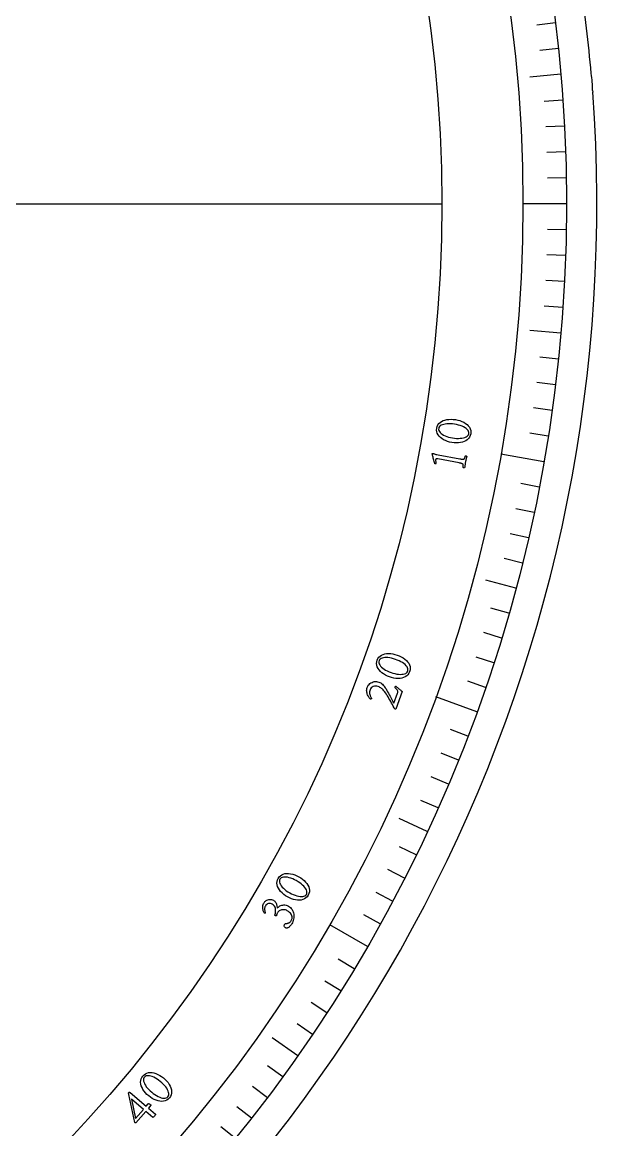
# Model space of a CAD drawing. Header units: millimetres. Extents: x -36.5 to 36.5, y -36.5 to 45.4.
# Drawn here: x 22.66 to 36.5, y -22.3 to 4.37 of the extents above; entities that cross this region are included whole.
import ezdxf

# ---------------------------------------------------------------- set-up
doc = ezdxf.new("R2010")
doc.units = ezdxf.units.MM
for name, color, linetype in [('CUT_OUTER', 1, 'Continuous'), ('ENGRAVE', 7, 'Continuous'), ('ENGRAVE_FINE', 8, 'Continuous'), ('TEXT', 5, 'Continuous')]:
    doc.layers.add(name, color=color, linetype=linetype)

msp = doc.modelspace()

# ---------------------------------------------------------------- linework, layer by layer
at = {"layer": 'CUT_OUTER'}
msp.add_lwpolyline([(36.3981, 2.7247), (36.4011, 2.6851)], dxfattribs=at)
for centre, radius, start, end in [((0.1401, 0.015), 36.3591, 4.92963, 8.38179), ((33.7885, 2.7236), 2.6095, 0.02466, 9.16946), ((0.0001, -0.0001), 36.4999, 179.09243, 4.21888)]:
    msp.add_arc(centre, radius, start, end, dxfattribs=at)
at = {"layer": 'ENGRAVE'}
for points in [[(35.6339, 3.1176), (34.8867, 3.0522)], [(-32.77, 0), (32.77, 0)], [(35.77, 0), (34.72, 0)], [(35.6339, -3.1176), (34.8867, -3.0522)], [(35.2266, -6.2114), (34.1925, -6.0291)], [(34.5512, -9.258), (33.8267, -9.0638)], [(33.6128, -12.2341), (32.6261, -11.8749)], [(32.4186, -15.1171), (31.7389, -14.8001)], [(30.9777, -17.885), (30.0684, -17.36)], [(29.3011, -20.5168), (28.6867, -20.0866)]]:
    msp.add_lwpolyline(points, dxfattribs=at)
for radius in [35.77, 35.77, 34.72, 32.77, 32.77]:
    msp.add_circle((0, 0), radius, dxfattribs=at)
at = {"layer": 'ENGRAVE_FINE'}
for points in [[(35.5034, 4.3593), (35.0567, 4.3044)], [(35.574, 3.739), (35.1265, 3.6919)], [(35.6829, 2.4952), (35.234, 2.4638)], [(35.721, 1.8721), (35.2716, 1.8485)], [(35.7482, 1.2484), (35.2985, 1.2327)], [(35.7646, 0.6243), (35.3146, 0.6164)], [(35.7646, -0.6243), (35.3146, -0.6164)], [(35.7482, -1.2484), (35.2985, -1.2327)], [(35.721, -1.8721), (35.2716, -1.8485)], [(35.6829, -2.4952), (35.234, -2.4638)], [(35.574, -3.739), (35.1265, -3.6919)], [(35.5034, -4.3593), (35.0567, -4.3044)], [(35.4219, -4.9782), (34.9763, -4.9156)], [(35.3296, -5.5957), (34.8852, -5.5253)], [(35.1128, -6.8252), (34.6711, -6.7394)], [(34.9883, -7.437), (34.5482, -7.3434)], [(34.8532, -8.0465), (34.4148, -7.9453)], [(34.7075, -8.6535), (34.2708, -8.5447)], [(34.3843, -9.8595), (33.9518, -9.7355)], [(34.207, -10.4581), (33.7767, -10.3266)], [(34.0193, -11.0535), (33.5913, -10.9145)], [(33.8212, -11.6456), (33.3957, -11.4991)], [(33.3942, -12.8188), (32.9741, -12.6576)], [(33.1654, -13.3997), (32.7481, -13.2311)], [(32.9265, -13.9765), (32.5122, -13.8006)], [(32.6775, -14.549), (32.2664, -14.3659)], [(32.1499, -15.6805), (31.7454, -15.4833)], [(31.8713, -16.2392), (31.4704, -16.0349)], [(31.583, -16.793), (31.1857, -16.5817)], [(31.2851, -17.3416), (30.8916, -17.1235)], [(30.6609, -18.4229), (30.2751, -18.1911)], [(30.3347, -18.9552), (29.9531, -18.7167)], [(29.9992, -19.4817), (29.6218, -19.2367)], [(29.6547, -20.0023), (29.2816, -19.7507)], [(28.9385, -21.0251), (28.5745, -20.7606)], [(28.5672, -21.5269), (28.2078, -21.2561)], [(28.1871, -22.0222), (27.8325, -21.7452)], [(27.7985, -22.5108), (27.4488, -22.2276)]]:
    msp.add_lwpolyline(points, dxfattribs=at)
at = {"layer": 'TEXT'}
for points in [[(32.6452, -5.4062), (32.6556, -5.3644), (32.6725, -5.3271), (32.6958, -5.2944), (32.7255, -5.2662), (32.7604, -5.2424), (32.7993, -5.2231), (32.8423, -5.2081), (32.8893, -5.1974), (32.9392, -5.1911), (32.9906, -5.1891), (33.0436, -5.1914), (33.0982, -5.1979), (33.1521, -5.2084), (33.2032, -5.2227), (33.2515, -5.2407), (33.2969, -5.2625), (33.3383, -5.2877), (33.3746, -5.3158), (33.4057, -5.347), (33.4316, -5.3811), (33.451, -5.4179), (33.4629, -5.457), (33.467, -5.4982), (33.4635, -5.5417), (33.453, -5.5829), (33.4359, -5.6199), (33.4122, -5.6528), (33.3818, -5.6814), (33.3463, -5.7057), (33.3067, -5.7255), (33.2633, -5.7408), (33.2159, -5.7516), (33.1659, -5.7579), (33.1143, -5.7596), (33.0613, -5.7567), (33.0068, -5.7494), (32.9531, -5.7379), (32.9022, -5.7229), (32.8542, -5.7042), (32.8091, -5.6818), (32.7681, -5.6563), (32.7323, -5.6279), (32.7017, -5.5967), (32.6764, -5.5627), (32.6574, -5.5263), (32.6459, -5.4881), (32.6418, -5.4481), (32.6452, -5.4062)], [(32.693, -5.4075), (32.6919, -5.4334), (32.6971, -5.4584), (32.7088, -5.4826), (32.7268, -5.506), (32.7502, -5.5283), (32.7782, -5.5491), (32.8106, -5.5685), (32.8475, -5.5865), (32.8881, -5.6027), (32.9314, -5.6167), (32.9773, -5.6285), (33.026, -5.6382), (33.0746, -5.6451), (33.1216, -5.6492), (33.1671, -5.6502), (33.2109, -5.6483), (33.252, -5.6436), (33.2894, -5.6363), (33.3228, -5.6264), (33.3525, -5.6139), (33.3772, -5.5989), (33.396, -5.5814), (33.4089, -5.5615), (33.4158, -5.5392), (33.4172, -5.5111), (33.4118, -5.4844), (33.3996, -5.4592), (33.3807, -5.4353), (33.3561, -5.4131), (33.3269, -5.3926), (33.293, -5.3738), (33.2545, -5.3567), (33.2126, -5.3414), (33.1686, -5.3283), (33.1224, -5.3173), (33.074, -5.3083), (33.0249, -5.3017), (32.978, -5.298), (32.9331, -5.2972), (32.8904, -5.2993), (32.8507, -5.3041), (32.8147, -5.3115), (32.7824, -5.3215), (32.7539, -5.3339), (32.7301, -5.3489), (32.7121, -5.3661), (32.6997, -5.3857), (32.693, -5.4075)], [(33.1843, -6.2421), (32.6724, -6.1458), (32.6598, -6.1438), (32.6491, -6.1429), (32.6404, -6.1431), (32.6337, -6.1444), (32.6285, -6.147), (32.6245, -6.1508), (32.6215, -6.1559), (32.6196, -6.1623), (32.6187, -6.1704), (32.6187, -6.1806), (32.6195, -6.193), (32.6211, -6.2076), (32.6231, -6.2223), (32.6251, -6.2352), (32.6269, -6.2462), (32.6287, -6.2554), (32.623, -6.2595), (32.6171, -6.2621), (32.6109, -6.2631), (32.6045, -6.2627), (32.6044, -6.2627), (32.6042, -6.2626), (32.6038, -6.2625), (32.6032, -6.2624), (32.6009, -6.2618), (32.5991, -6.261), (32.5979, -6.2599), (32.5972, -6.2586), (32.5904, -6.231), (32.5834, -6.2036), (32.5763, -6.1764), (32.569, -6.1494), (32.562, -6.1238), (32.5556, -6.1004), (32.5499, -6.0793), (32.5448, -6.0604), (32.5407, -6.0449), (32.5377, -6.0336), (32.536, -6.0265), (32.5355, -6.0238), (32.536, -6.0212), (32.537, -6.0184), (32.5389, -6.0162), (32.5417, -6.0146), (32.5454, -6.0137), (32.5494, -6.0132), (32.553, -6.0128), (32.5562, -6.0125), (32.5591, -6.0123), (32.561, -6.013), (32.5668, -6.015), (32.5764, -6.0185), (32.5899, -6.0233), (32.6071, -6.0287), (32.6276, -6.0342), (32.6516, -6.0396), (32.6791, -6.045), (33.203, -6.142), (33.217, -6.1445), (33.2306, -6.1469), (33.2436, -6.1491), (33.2563, -6.1511), (33.2681, -6.1527), (33.279, -6.1535), (33.2888, -6.1535), (33.2975, -6.1527), (33.3011, -6.1511), (33.3048, -6.1476), (33.3087, -6.1424), (33.3128, -6.1353), (33.3168, -6.1271), (33.3204, -6.1186), (33.3237, -6.1098), (33.3265, -6.1007), (33.329, -6.0921), (33.331, -6.0848), (33.3324, -6.0789), (33.3334, -6.0743), (33.3368, -6.0731), (33.3411, -6.0725), (33.3463, -6.0725), (33.3524, -6.073), (33.3584, -6.0742), (33.3632, -6.0759), (33.367, -6.0781), (33.3697, -6.0809), (33.3649, -6.0999), (33.3604, -6.1181), (33.3561, -6.1354), (33.352, -6.152), (33.3481, -6.1685), (33.3442, -6.1856), (33.3405, -6.2035), (33.337, -6.2221), (33.3337, -6.24), (33.3309, -6.2571), (33.3285, -6.2735), (33.3264, -6.2891), (33.3245, -6.3048), (33.3224, -6.3218), (33.3202, -6.3398), (33.3178, -6.3591), (33.3143, -6.3607), (33.31, -6.3615), (33.3048, -6.3613), (33.2988, -6.3602), (33.2929, -6.3585), (33.2881, -6.3566), (33.2843, -6.3545), (33.2815, -6.3522), (33.2823, -6.3475), (33.2831, -6.3415), (33.2839, -6.334), (33.2847, -6.3251), (33.2853, -6.3155), (33.2854, -6.3061), (33.2851, -6.2969), (33.2844, -6.2879), (33.2831, -6.2799), (33.2813, -6.2738), (33.279, -6.2697), (33.2761, -6.2674), (33.2682, -6.2635), (33.2591, -6.2598), (33.2488, -6.2565), (33.2372, -6.2534), (33.2247, -6.2504), (33.2118, -6.2476), (33.1983, -6.2448), (33.1843, -6.2421)], [(31.2104, -10.9928), (31.228, -10.9535), (31.2511, -10.9197), (31.2797, -10.8915), (31.3138, -10.8689), (31.3523, -10.8516), (31.394, -10.8392), (31.439, -10.8319), (31.4871, -10.8297), (31.5373, -10.8321), (31.5883, -10.839), (31.6401, -10.8504), (31.6927, -10.8664), (31.744, -10.8861), (31.7919, -10.9091), (31.8363, -10.9352), (31.8772, -10.9645), (31.9137, -10.9965), (31.9445, -11.0305), (31.9697, -11.0666), (31.9892, -11.1047), (32.002, -11.1443), (32.0069, -11.1848), (32.0038, -11.2262), (31.9928, -11.2684), (31.9753, -11.3071), (31.952, -11.3406), (31.923, -11.3688), (31.8881, -11.3918), (31.8489, -11.4096), (31.8065, -11.4222), (31.7611, -11.4297), (31.7125, -11.4321), (31.6622, -11.4296), (31.6111, -11.4223), (31.5594, -11.4103), (31.507, -11.3936), (31.4561, -11.373), (31.4086, -11.3493), (31.3646, -11.3226), (31.324, -11.2928), (31.288, -11.2605), (31.2577, -11.2263), (31.233, -11.1903), (31.214, -11.1524), (31.2016, -11.1132), (31.1969, -11.0736), (31.1998, -11.0335), (31.2104, -10.9928)], [(31.2574, -11.0025), (31.2517, -11.0277), (31.2526, -11.0533), (31.2598, -11.0791), (31.2735, -11.1053), (31.2927, -11.1313), (31.3166, -11.1567), (31.3452, -11.1814), (31.3784, -11.2056), (31.4156, -11.2285), (31.4557, -11.2498), (31.499, -11.2695), (31.5452, -11.2874), (31.5919, -11.3027), (31.6375, -11.3148), (31.682, -11.3238), (31.7255, -11.3295), (31.7669, -11.332), (31.8049, -11.3313), (31.8396, -11.3274), (31.8709, -11.3203), (31.8979, -11.3098), (31.9195, -11.2958), (31.9356, -11.2784), (31.9462, -11.2576), (31.9525, -11.2302), (31.9518, -11.203), (31.9442, -11.176), (31.9297, -11.1493), (31.9094, -11.1231), (31.8841, -11.0978), (31.8541, -11.0734), (31.8191, -11.0499), (31.7805, -11.0276), (31.7394, -11.007), (31.6958, -10.9881), (31.6497, -10.9709), (31.6025, -10.9559), (31.557, -10.9441), (31.5129, -10.9355), (31.4705, -10.9302), (31.4305, -10.928), (31.3938, -10.929), (31.3603, -10.9332), (31.3301, -10.9406), (31.3041, -10.9511), (31.2833, -10.965), (31.2677, -10.9821), (31.2574, -11.0025)], [(31.6596, -11.6145), (31.6726, -11.6264), (31.6866, -11.6389), (31.7016, -11.6518), (31.7174, -11.6653), (31.7335, -11.6788), (31.749, -11.6918), (31.7639, -11.7041), (31.7782, -11.716), (31.7911, -11.7265), (31.8017, -11.7352), (31.81, -11.742), (31.816, -11.7469), (31.6577, -12.167), (31.6555, -12.1684), (31.653, -12.1696), (31.65, -12.1709), (31.6466, -12.172), (31.6432, -12.1729), (31.6403, -12.1733), (31.6378, -12.1733), (31.6357, -12.1728), (31.6169, -12.1362), (31.5976, -12.0992), (31.5777, -12.0616), (31.5573, -12.0236), (31.5365, -11.9856), (31.5157, -11.9484), (31.4947, -11.9119), (31.4736, -11.8761), (31.4527, -11.8417), (31.4324, -11.8096), (31.4127, -11.7796), (31.3935, -11.7518), (31.3734, -11.7252), (31.3538, -11.7025), (31.3347, -11.6838), (31.316, -11.669), (31.2971, -11.6568), (31.2772, -11.6457), (31.2564, -11.6357), (31.2346, -11.6268), (31.2041, -11.6181), (31.1743, -11.615), (31.1453, -11.6174), (31.117, -11.6254), (31.0912, -11.6383), (31.0697, -11.6558), (31.0525, -11.6776), (31.0396, -11.704), (31.0322, -11.7274), (31.0281, -11.7503), (31.0271, -11.7727), (31.0292, -11.7946), (31.0336, -11.8154), (31.039, -11.8348), (31.0455, -11.8527), (31.0531, -11.8691), (31.0608, -11.8835), (31.0676, -11.8956), (31.0737, -11.9052), (31.0788, -11.9124), (31.0769, -11.9159), (31.074, -11.9191), (31.07, -11.922), (31.065, -11.9246), (31.0599, -11.9266), (31.0558, -11.9278), (31.0526, -11.9283), (31.0503, -11.928), (31.0448, -11.9229), (31.038, -11.9154), (31.0298, -11.9056), (31.0204, -11.8935), (31.0105, -11.8794), (31.0008, -11.8635), (30.9915, -11.846), (30.9824, -11.8268), (30.9742, -11.8063), (30.9676, -11.7852), (30.9624, -11.7633), (30.9587, -11.7407), (30.9573, -11.7177), (30.9588, -11.6944), (30.9632, -11.6711), (30.9706, -11.6475), (30.9829, -11.6203), (30.9983, -11.5958), (31.0169, -11.5738), (31.0385, -11.5545), (31.0623, -11.5381), (31.0873, -11.5249), (31.1135, -11.5149), (31.1409, -11.508), (31.1686, -11.5046), (31.1958, -11.5049), (31.2225, -11.5089), (31.2488, -11.5166), (31.2739, -11.5272), (31.2975, -11.5398), (31.3194, -11.5544), (31.3397, -11.571), (31.3585, -11.5894), (31.3759, -11.6092), (31.3918, -11.6304), (31.4064, -11.653), (31.4248, -11.6843), (31.4436, -11.7171), (31.4628, -11.7514), (31.4823, -11.7872), (31.5017, -11.8233), (31.5204, -11.8583), (31.5384, -11.8924), (31.5557, -11.9254), (31.5718, -11.9563), (31.5863, -11.984), (31.599, -12.0084), (31.6101, -12.0295), (31.7005, -11.789), (31.7055, -11.7713), (31.707, -11.7541), (31.705, -11.7375), (31.6995, -11.7215), (31.6908, -11.7054), (31.6788, -11.6886), (31.6637, -11.6711), (31.6454, -11.6529), (31.6428, -11.6499), (31.6416, -11.6462), (31.6416, -11.6418), (31.643, -11.6366), (31.644, -11.6344), (31.6455, -11.6318), (31.6475, -11.6287), (31.65, -11.6251), (31.6528, -11.6215), (31.6553, -11.6185), (31.6575, -11.6162), (31.6596, -11.6145)], [(28.8274, -16.2454), (28.8515, -16.2097), (28.8801, -16.1805), (28.9132, -16.1577), (28.9507, -16.1414), (28.9917, -16.131), (29.0349, -16.1261), (29.0804, -16.1267), (29.1282, -16.1328), (29.1772, -16.1439), (29.2262, -16.1596), (29.2753, -16.1799), (29.3243, -16.2047), (29.3714, -16.233), (29.4146, -16.2639), (29.4538, -16.2974), (29.489, -16.3334), (29.5193, -16.3712), (29.5437, -16.41), (29.5623, -16.4499), (29.5749, -16.4909), (29.5807, -16.5321), (29.5784, -16.5728), (29.5682, -16.613), (29.55, -16.6527), (29.5261, -16.6878), (29.4973, -16.7167), (29.4638, -16.7395), (29.4255, -16.7561), (29.3838, -16.7667), (29.3398, -16.7718), (29.2938, -16.7713), (29.2456, -16.7653), (29.1964, -16.754), (29.1474, -16.738), (29.0986, -16.7172), (29.0499, -16.6917), (29.0033, -16.6625), (28.9606, -16.6309), (28.9219, -16.597), (28.8872, -16.5606), (28.8573, -16.5225), (28.8334, -16.4836), (28.8154, -16.4438), (28.8032, -16.4032), (28.7978, -16.3625), (28.8, -16.3227), (28.8099, -16.2837), (28.8274, -16.2454)], [(28.8719, -16.2631), (28.862, -16.287), (28.8584, -16.3123), (28.861, -16.339), (28.8699, -16.3671), (28.8843, -16.3961), (28.9035, -16.4253), (28.9273, -16.4546), (28.9559, -16.4841), (28.9885, -16.5132), (29.0243, -16.5412), (29.0635, -16.568), (29.1059, -16.5937), (29.1492, -16.6169), (29.192, -16.6367), (29.2344, -16.6533), (29.2762, -16.6665), (29.3165, -16.6761), (29.354, -16.6821), (29.3889, -16.6842), (29.421, -16.6826), (29.4494, -16.6769), (29.473, -16.667), (29.4919, -16.6526), (29.506, -16.634), (29.517, -16.6081), (29.521, -16.5812), (29.5182, -16.5533), (29.5086, -16.5244), (29.4931, -16.4951), (29.4726, -16.4658), (29.4473, -16.4366), (29.4169, -16.4073), (29.3828, -16.3787), (29.3459, -16.3513), (29.3062, -16.3251), (29.2638, -16.3001), (29.22, -16.2772), (29.1771, -16.2576), (29.1353, -16.2416), (29.0944, -16.2289), (29.0554, -16.2199), (29.019, -16.2145), (28.9853, -16.2128), (28.9543, -16.2148), (28.9268, -16.2207), (28.904, -16.2307), (28.8857, -16.2448), (28.8719, -16.2631)], [(28.4875, -16.8318), (28.4969, -16.8181), (28.5089, -16.8049), (28.5233, -16.7923), (28.5401, -16.7801), (28.5588, -16.7693), (28.5788, -16.7609), (28.5999, -16.7547), (28.6223, -16.7508), (28.6453, -16.7501), (28.6682, -16.7534), (28.691, -16.7606), (28.7138, -16.7719), (28.7305, -16.7831), (28.7451, -16.7961), (28.7578, -16.8108), (28.7685, -16.8273), (28.7775, -16.8448), (28.7849, -16.8626), (28.7908, -16.8807), (28.7953, -16.899), (28.7986, -16.9168), (28.8011, -16.9334), (28.8029, -16.9486), (28.8039, -16.9625), (28.8167, -16.9484), (28.8319, -16.9349), (28.8496, -16.9222), (28.8698, -16.9101), (28.8919, -16.8996), (28.9152, -16.8916), (28.9398, -16.8862), (28.9657, -16.8833), (28.9923, -16.8838), (29.0191, -16.8888), (29.0462, -16.8981), (29.0734, -16.9118), (29.1003, -16.9295), (29.1241, -16.9495), (29.1448, -16.9718), (29.1623, -16.9964), (29.1767, -17.0226), (29.1883, -17.0499), (29.197, -17.0781), (29.2028, -17.1074), (29.2058, -17.1373), (29.2061, -17.1672), (29.2038, -17.1973), (29.1988, -17.2274), (29.1913, -17.2571), (29.1815, -17.2858), (29.1693, -17.3136), (29.1549, -17.3403), (29.1476, -17.3516), (29.1388, -17.3638), (29.1283, -17.3769), (29.1163, -17.3908), (29.1033, -17.4046), (29.0898, -17.4169), (29.0758, -17.428), (29.0614, -17.4377), (29.0576, -17.4389), (29.0523, -17.4399), (29.0456, -17.4409), (29.0374, -17.4418), (29.0287, -17.442), (29.0206, -17.441), (29.013, -17.4387), (29.0059, -17.4353), (28.9951, -17.4276), (28.9866, -17.4188), (28.9802, -17.409), (28.976, -17.398), (28.974, -17.3868), (28.9741, -17.3762), (28.9763, -17.3662), (28.9807, -17.3568), (28.9882, -17.3467), (28.9972, -17.3392), (29.0077, -17.3341), (29.0196, -17.3315), (29.0321, -17.3301), (29.0441, -17.3282), (29.0556, -17.326), (29.0667, -17.3234), (29.079, -17.3194), (29.0906, -17.3139), (29.1014, -17.3069), (29.1115, -17.2984), (29.1209, -17.2889), (29.1293, -17.2791), (29.137, -17.2688), (29.1438, -17.2582), (29.1516, -17.2427), (29.1574, -17.2259), (29.1611, -17.2078), (29.1628, -17.1885), (29.1618, -17.1683), (29.1573, -17.1478), (29.1494, -17.1269), (29.1381, -17.1056), (29.1227, -17.0845), (29.1026, -17.0641), (29.0778, -17.0444), (29.0483, -17.0254), (29.0255, -17.0137), (29.0025, -17.0054), (28.9794, -17.0004), (28.9562, -16.9988), (28.9333, -17.0001), (28.9113, -17.0039), (28.8902, -17.0102), (28.8701, -17.019), (28.8515, -17.0301), (28.8351, -17.0431), (28.8211, -17.0582), (28.8092, -17.0753), (28.8042, -17.0845), (28.7999, -17.0943), (28.7962, -17.1045), (28.7931, -17.1153), (28.7905, -17.1256), (28.7881, -17.1346), (28.7859, -17.1423), (28.784, -17.1487), (28.7775, -17.1489), (28.771, -17.1479), (28.7647, -17.1458), (28.7584, -17.1427), (28.7548, -17.1403), (28.7519, -17.1381), (28.7498, -17.1358), (28.7484, -17.1337), (28.7556, -17.1086), (28.7611, -17.0833), (28.765, -17.0578), (28.7673, -17.0321), (28.7675, -17.0069), (28.765, -16.9827), (28.7599, -16.9595), (28.7521, -16.9373), (28.7412, -16.9166), (28.7266, -16.8979), (28.7082, -16.881), (28.6862, -16.866), (28.6639, -16.8554), (28.6411, -16.8497), (28.618, -16.8488), (28.5945, -16.8528), (28.5721, -16.8613), (28.5521, -16.8741), (28.5345, -16.8912), (28.5194, -16.9125), (28.5105, -16.9299), (28.5043, -16.9473), (28.5008, -16.9649), (28.5, -16.9826), (28.501, -16.9997), (28.5029, -17.0156), (28.5058, -17.0302), (28.5096, -17.0436), (28.5134, -17.0553), (28.5163, -17.0649), (28.5183, -17.0722), (28.5193, -17.0775), (28.5175, -17.0794), (28.5147, -17.0808), (28.5109, -17.0815), (28.5061, -17.0817), (28.5009, -17.0812), (28.4961, -17.0803), (28.4917, -17.0787), (28.4875, -17.0766), (28.48, -17.0599), (28.4734, -17.0422), (28.4677, -17.0234), (28.4629, -17.0036), (28.4593, -16.983), (28.4574, -16.9619), (28.4571, -16.9404), (28.4583, -16.9185), (28.4617, -16.8965), (28.4676, -16.8747), (28.4762, -16.8531), (28.4875, -16.8318)], [(25.5684, -21.0045), (25.5984, -20.9735), (25.6317, -20.9497), (25.6682, -20.933), (25.708, -20.9234), (25.7501, -20.9203), (25.7935, -20.923), (25.8382, -20.9315), (25.8843, -20.9458), (25.9306, -20.9653), (25.9761, -20.9892), (26.0209, -21.0176), (26.0649, -21.0506), (26.1064, -21.0867), (26.1435, -21.1246), (26.1763, -21.1644), (26.2047, -21.2059), (26.228, -21.2484), (26.2453, -21.2909), (26.2567, -21.3335), (26.262, -21.376), (26.2605, -21.4176), (26.2512, -21.4573), (26.2342, -21.4951), (26.2094, -21.531), (26.1797, -21.5614), (26.1464, -21.5849), (26.1094, -21.6015), (26.0688, -21.6112), (26.0258, -21.6144), (25.9817, -21.6118), (25.9364, -21.6034), (25.89, -21.589), (25.8435, -21.5694), (25.7981, -21.5451), (25.7536, -21.5161), (25.7101, -21.4825), (25.6692, -21.4457), (25.6327, -21.4072), (25.6005, -21.367), (25.5726, -21.3252), (25.5498, -21.2825), (25.533, -21.2401), (25.5221, -21.1978), (25.5172, -21.1556), (25.519, -21.1146), (25.5281, -21.0758), (25.5446, -21.0391), (25.5684, -21.0045)], [(25.6092, -21.0296), (25.5953, -21.0514), (25.5874, -21.0757), (25.5853, -21.1024), (25.5892, -21.1317), (25.5984, -21.1627), (25.6122, -21.1948), (25.6305, -21.2278), (25.6536, -21.2618), (25.6806, -21.2961), (25.711, -21.3299), (25.7449, -21.3631), (25.7823, -21.3958), (25.8209, -21.4261), (25.8596, -21.4531), (25.8984, -21.4768), (25.9373, -21.497), (25.9753, -21.5135), (26.0113, -21.5259), (26.0452, -21.5341), (26.0771, -21.5381), (26.1061, -21.5374), (26.1311, -21.5317), (26.1522, -21.5209), (26.1693, -21.505), (26.1846, -21.4813), (26.1932, -21.4555), (26.1953, -21.4276), (26.1909, -21.3975), (26.1807, -21.3659), (26.1656, -21.3335), (26.1457, -21.3003), (26.1209, -21.2663), (26.0923, -21.2322), (26.0607, -21.1988), (26.0262, -21.1661), (25.9887, -21.1341), (25.9495, -21.1039), (25.9107, -21.0772), (25.8723, -21.0541), (25.8343, -21.0346), (25.7974, -21.0189), (25.7626, -21.0072), (25.7297, -20.9997), (25.6987, -20.9963), (25.6707, -20.9973), (25.6464, -21.0032), (25.626, -21.014), (25.6092, -21.0296)], [(25.2316, -21.4018), (25.2351, -21.3985), (25.2388, -21.3963), (25.2429, -21.3954), (25.2472, -21.3956), (25.2515, -21.3966), (25.2555, -21.3981), (25.259, -21.4), (25.2622, -21.4024), (25.6496, -21.7306), (25.6989, -21.6722), (25.7017, -21.6704), (25.706, -21.67), (25.7116, -21.671), (25.7187, -21.6734), (25.7264, -21.6769), (25.7343, -21.6814), (25.7423, -21.6868), (25.7503, -21.6931), (25.7553, -21.6977), (25.7592, -21.702), (25.7621, -21.706), (25.7639, -21.7097), (25.706, -21.7783), (25.878, -21.9241), (25.8778, -21.9246), (25.8772, -21.9262), (25.8763, -21.929), (25.8749, -21.9328), (25.872, -21.9384), (25.8664, -21.9467), (25.858, -21.9575), (25.8469, -21.9709), (25.8333, -21.9859), (25.8223, -21.9957), (25.8142, -22.0002), (25.8088, -21.9994), (25.6402, -21.8557), (25.4033, -22.1306), (25.3996, -22.1315), (25.3959, -22.1318), (25.3921, -22.1315), (25.3883, -22.1307), (25.3847, -22.1295), (25.3816, -22.1281), (25.3789, -22.1266), (25.3767, -22.1249), (25.2324, -21.4518), (25.2314, -21.4464), (25.2305, -21.44), (25.2295, -21.4328), (25.2285, -21.4248), (25.228, -21.417), (25.2283, -21.4105), (25.2295, -21.4055), (25.2316, -21.4018)], [(25.2969, -21.5631), (25.396, -22.0264), (25.584, -21.8078)]]:
    msp.add_lwpolyline(points, close=True, dxfattribs=at)

doc.saveas('drawing.dxf')
